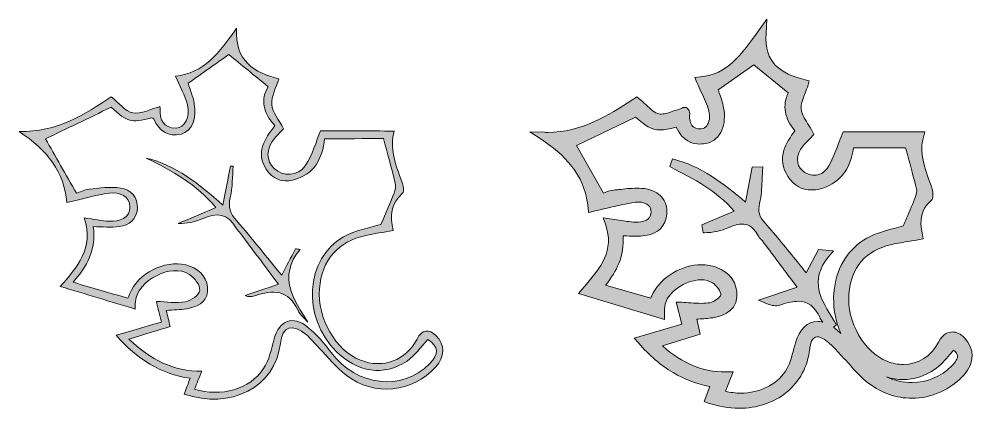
# Model space of a CAD drawing. Header units: inches. Extents: x 792 to 7891, y -1076 to 2748.
# Drawn here: x 2527 to 4842, y -1076 to -128 of the extents above; entities that cross this region are included whole.
import ezdxf

# ---------------------------------------------------------------- set-up
doc = ezdxf.new("R2010")
doc.units = ezdxf.units.IN
doc.header["$MEASUREMENT"] = 0
doc.layers.add('Layer 1', color=7, linetype='Continuous')

# ---------------------------------------------------------------- blocks, each defined once
blk = doc.blocks.new('block 4')
at = {"layer": 'Layer 1', "lineweight": 0}
for points, knots in [([(4816.8, -901.2), (4807.2, -891.5), (4797.2, -886.6), (4787.2, -886.6), (4777.8, -886.6), (4764.5, -890.9), (4754, -911.3), (4736.6, -945.3), (4704.8, -965.5), (4668.8, -965.5), (4655.8, -965.5), (4642.6, -962.9), (4629.6, -957.8), (4573, -935.5), (4531.3, -862.3), (4536.6, -794.6), (4541.6, -729.7), (4577.8, -688.1), (4641.1, -674.5), (4654.9, -671.5), (4669, -669.2), (4684, -666.7), (4691.2, -665.5), (4698.8, -664.2), (4706.6, -662.9), (4706.6, -662.9), (4716.9, -661), (4716.9, -661), (4716.9, -661), (4714.7, -650.9), (4714.7, -650.9), (4706.4, -613.3), (4712.3, -589), (4734.7, -569.8), (4746.3, -559.7), (4736.2, -532.8), (4735.8, -531.6), (4719.4, -488.6), (4706.7, -450.2), (4717.2, -414.4), (4717.2, -414.4), (4720.9, -401.6), (4720.9, -401.6), (4720.9, -401.6), (4522.6, -401.4), (4522.6, -401.4), (4522.6, -401.4), (4520, -407.5), (4520, -407.5), (4516.8, -415.2), (4513.8, -423.3), (4510.7, -431.9), (4503.3, -452), (4495.7, -472.8), (4483.7, -490.4), (4476.7, -500.6), (4465.3, -506.5), (4452.4, -506.5), (4441.7, -506.5), (4431.4, -502.5), (4424.1, -495.6), (4407.5, -480), (4408, -457.8), (4425.4, -436.3), (4430.5, -430), (4436.2, -424.2), (4441.3, -419.1), (4443.4, -417), (4445.4, -415), (4447.1, -413.1), (4447.1, -413.1), (4452, -408), (4452, -408), (4452, -408), (4448.7, -401.7), (4448.7, -401.7), (4444.9, -394.4), (4440.8, -387.7), (4436.8, -381.3), (4428.8, -368.4), (4421.9, -357.4), (4421, -346.8), (4420.2, -335.1), (4425.2, -322.1), (4430.6, -308.2), (4433.1, -301.7), (4435.7, -294.9), (4437.8, -288), (4437.8, -288), (4440.8, -278), (4440.8, -278), (4440.8, -278), (4430.7, -275.5), (4430.7, -275.5), (4370.7, -260.1), (4331.7, -235.1), (4335.9, -163), (4335.9, -163), (4338, -128.3), (4338, -128.3), (4338, -128.3), (4317.8, -156.6), (4317.8, -156.6), (4277.1, -213.7), (4241.9, -263.1), (4177, -268.4), (4177, -268.4), (4163.2, -269.5), (4163.2, -269.5), (4163.2, -269.5), (4168.7, -282.3), (4168.7, -282.3), (4172.1, -290.2), (4175.6, -297.9), (4179.1, -305.3), (4186.4, -321), (4193.3, -335.8), (4197.4, -350.9), (4200.9, -364.4), (4199, -378.3), (4192.3, -387.1), (4189.7, -390.4), (4185.3, -394.4), (4179.1, -394.5), (4179.1, -394.5), (4178.5, -394.5), (4178.5, -394.5), (4168.9, -394.5), (4162.1, -392.2), (4157.8, -387.6), (4152.4, -381.9), (4150.2, -371.8), (4151.1, -357.6), (4151.4, -352.6), (4149, -348.1), (4146.8, -345.7), (4144.1, -342.8), (4140.9, -342.4), (4139.2, -342.4), (4139.2, -342.4), (4133.7, -342.4), (4133.7, -342.4), (4133.7, -342.4), (4132.5, -344.3), (4132.5, -344.3), (4126.5, -346.1), (4120.7, -348.2), (4115, -350.2), (4103, -354.5), (4091.7, -358.5), (4082, -358.5), (4080.1, -358.5), (4078.3, -358.3), (4076.6, -358), (4066.6, -356.1), (4056.4, -346.5), (4045.6, -336.4), (4040.1, -331.3), (4034.5, -326), (4028.3, -321.2), (4028.3, -321.2), (4022.7, -316.7), (4022.7, -316.7), (4022.7, -316.7), (4013.3, -322.9), (4013.3, -322.9), (3953.1, -362.2), (3890.8, -402.8), (3806.4, -402.8), (3804.1, -402.8), (3801.8, -402.8), (3799.4, -402.7), (3799.4, -402.7), (3764.2, -401.8), (3764.2, -401.8), (3764.2, -401.8), (3793.7, -421.1), (3793.7, -421.1), (3862.7, -466.3), (3899.2, -520), (3905.1, -585.5), (3905.1, -585.5), (3906.1, -596.8), (3906.1, -596.8), (3906.1, -596.8), (3917.2, -594.3), (3917.2, -594.3), (3929, -591.7), (3940.3, -589), (3951.2, -586.4), (3975, -580.7), (3997.4, -575.3), (4019.7, -572.3), (4022.1, -572), (4024.6, -571.9), (4026.9, -571.9), (4037.4, -571.9), (4046.4, -574.9), (4051.7, -580.3), (4055.7, -584.3), (4057.6, -589.4), (4057.5, -596.1), (4057.3, -617.3), (4035.1, -620.5), (4021.8, -620.5), (4021.8, -620.5), (4021.8, -620.5), (4021.8, -620.5), (4020.7, -620.5), (4019.5, -620.5), (4018.3, -620.4), (4006.3, -619.9), (3994.2, -617.9), (3980.2, -615.6), (3973.2, -614.5), (3965.9, -613.3), (3958, -612.2), (3958, -612.2), (3941.6, -609.9), (3941.6, -609.9), (3941.6, -609.9), (3947.1, -625.5), (3947.1, -625.5), (3970, -689.8), (3934.6, -731.3), (3897.2, -775.3), (3895.2, -777.5), (3893.3, -779.8), (3891.4, -782.1), (3891.4, -782.1), (3881.5, -793.7), (3881.5, -793.7), (3881.5, -793.7), (4089.8, -856.5), (4089.8, -856.5), (4089.8, -856.5), (4090.1, -843.4), (4090.1, -843.4), (4090.1, -842.6), (4090.1, -841.5), (4090.1, -840.2), (4090.1, -836.6), (4090.1, -831.1), (4090.6, -825.9), (4094.1, -790.5), (4141.8, -760.2), (4178.4, -760.2), (4189.2, -760.2), (4198.5, -762.6), (4206.1, -767.5), (4216.5, -774.2), (4227.3, -789.8), (4226.7, -797.2), (4225.8, -801.9), (4210.7, -813.6), (4199.5, -815.7), (4193.6, -816.8), (4187, -817.3), (4179.4, -817.3), (4171.1, -817.3), (4162.7, -816.7), (4153.8, -816.1), (4146.6, -815.5), (4139.3, -815), (4131.8, -814.8), (4131.8, -814.8), (4118.6, -814.4), (4118.6, -814.4), (4118.6, -814.4), (4132.1, -867.8), (4132.1, -867.8), (4132.1, -867.8), (4016.7, -901.6), (4016.7, -901.6), (4016.7, -901.6), (4026.9, -913.4), (4026.9, -913.4), (4053.3, -944), (4080.8, -967.4), (4110.8, -985.2), (4138.5, -1001.5), (4167.8, -1012.6), (4199.9, -1018.9), (4199.9, -1018.9), (4186.2, -1055.6), (4186.2, -1055.6), (4186.2, -1055.6), (4195.9, -1058.9), (4195.9, -1058.9), (4220.6, -1067.4), (4245.6, -1071.7), (4270.3, -1071.7), (4313.7, -1071.7), (4354.4, -1058.1), (4385, -1033.4), (4417.5, -1007.2), (4437.1, -970.7), (4441.8, -927.8), (4443, -916.8), (4447, -898.5), (4459.9, -898.5), (4467.3, -898.5), (4477.4, -903.6), (4488.3, -913), (4495.2, -918.9), (4501.4, -925.7), (4508, -932.9), (4511.3, -936.5), (4514.7, -940.2), (4518.1, -943.8), (4524.8, -950.6), (4531.4, -958), (4537.8, -965.1), (4552.4, -981.3), (4567.5, -998.2), (4585.3, -1011.7), (4600.7, -1023.3), (4617.4, -1032.2), (4634.9, -1038.2), (4652.3, -1044.2), (4670.6, -1047.3), (4689.3, -1047.3), (4712.8, -1047.3), (4735.7, -1042.4), (4757.4, -1032.8), (4779.5, -1023), (4799.1, -1008.7), (4815.8, -990.3), (4841.4, -962.1), (4841.8, -926.3), (4816.8, -901.2)], [0, 0, 0, 0, 1, 1, 1, 2, 2, 2, 3, 3, 3, 4, 4, 4, 5, 5, 5, 6, 6, 6, 7, 7, 7, 8, 8, 8, 9, 9, 9, 10, 10, 10, 11, 11, 11, 12, 12, 12, 13, 13, 13, 14, 14, 14, 15, 15, 15, 16, 16, 16, 17, 17, 17, 18, 18, 18, 19, 19, 19, 20, 20, 20, 21, 21, 21, 22, 22, 22, 23, 23, 23, 24, 24, 24, 25, 25, 25, 26, 26, 26, 27, 27, 27, 28, 28, 28, 29, 29, 29, 30, 30, 30, 31, 31, 31, 32, 32, 32, 33, 33, 33, 34, 34, 34, 35, 35, 35, 36, 36, 36, 37, 37, 37, 38, 38, 38, 39, 39, 39, 40, 40, 40, 41, 41, 41, 42, 42, 42, 43, 43, 43, 44, 44, 44, 45, 45, 45, 46, 46, 46, 47, 47, 47, 48, 48, 48, 49, 49, 49, 50, 50, 50, 51, 51, 51, 52, 52, 52, 53, 53, 53, 54, 54, 54, 55, 55, 55, 56, 56, 56, 57, 57, 57, 58, 58, 58, 59, 59, 59, 60, 60, 60, 61, 61, 61, 62, 62, 62, 63, 63, 63, 64, 64, 64, 65, 65, 65, 66, 66, 66, 67, 67, 67, 68, 68, 68, 69, 69, 69, 70, 70, 70, 71, 71, 71, 72, 72, 72, 73, 73, 73, 74, 74, 74, 75, 75, 75, 76, 76, 76, 77, 77, 77, 78, 78, 78, 79, 79, 79, 80, 80, 80, 81, 81, 81, 82, 82, 82, 83, 83, 83, 84, 84, 84, 85, 85, 85, 86, 86, 86, 87, 87, 87, 88, 88, 88, 89, 89, 89, 90, 90, 90, 91, 91, 91, 92, 92, 92, 93, 93, 93, 94, 94, 94, 95, 95, 95, 96, 96, 96, 97, 97, 97, 98, 98, 98, 99, 99, 99, 100, 100, 100, 101, 101, 101, 102, 102, 102, 103, 103, 103, 104, 104, 104, 105, 105, 105, 106, 106, 106, 107, 107, 107, 108, 108, 108, 109, 109, 109, 110, 110, 110, 110]), ([(4500.3, -859), (4468.1, -807.4), (4440.3, -762.9), (4487.4, -704.7), (4487.4, -704.7), (4499.1, -690.3), (4499.1, -690.3), (4499.1, -690.3), (4462.7, -686.7), (4462.7, -686.7), (4462.7, -686.7), (4433.3, -743.1), (4433.3, -743.1), (4426, -734.3), (4418.9, -725.4), (4411.8, -716.7), (4386.6, -685.6), (4360.6, -653.5), (4333.6, -623), (4319.3, -606.7), (4315.8, -594.2), (4320.4, -575), (4324.7, -557), (4325.5, -538.4), (4326.3, -520.4), (4326.7, -512.8), (4327, -504.9), (4327.6, -497.4), (4327.6, -497.4), (4328.5, -486.2), (4328.5, -486.2), (4328.5, -486.2), (4302.6, -487), (4302.6, -487), (4302.6, -487), (4286.2, -572.1), (4286.2, -572.1), (4233.2, -526), (4178.8, -484.6), (4109.6, -467.4), (4109.6, -467.4), (4102.7, -486), (4102.7, -486), (4163.1, -516.3), (4216.8, -545.6), (4259, -593.5), (4259, -593.5), (4180.4, -626.8), (4180.4, -626.8), (4180.4, -626.8), (4184.1, -646), (4184.1, -646), (4185, -646), (4185.9, -646), (4186.8, -646), (4207.2, -646), (4227.3, -641.7), (4246.5, -633.3), (4259.1, -627.9), (4269.6, -625.2), (4278.6, -625.2), (4288.5, -625.2), (4303.1, -628), (4315.8, -651.9), (4318, -656), (4321, -659.1), (4323.7, -661.9), (4325.1, -663.4), (4326.5, -664.8), (4327.4, -666.1), (4350.9, -697.4), (4373.9, -728.2), (4398.2, -760.8), (4398.2, -760.8), (4411.1, -778.1), (4411.1, -778.1), (4411.1, -778.1), (4317.9, -809.7), (4317.9, -809.7), (4317.9, -809.7), (4342.6, -819.9), (4342.6, -819.9), (4347.9, -822), (4353.3, -823.1), (4358.6, -823.1), (4363.2, -823.1), (4367.7, -822.4), (4372.4, -820.7), (4388.8, -815), (4402.3, -812.3), (4413.8, -812.3), (4437.5, -812.3), (4454.1, -824.6), (4465.9, -851), (4467.8, -855.3), (4470.3, -859.1), (4473.2, -862.7), (4469.2, -861.7), (4465.2, -861.2), (4461.2, -861.2), (4436.3, -861.2), (4416.7, -880), (4407.4, -912.7), (4406.1, -917.4), (4404.8, -922.3), (4403.6, -927), (4398.4, -946.4), (4393.1, -966.5), (4382.9, -981.8), (4360.8, -1015.1), (4320.4, -1034.9), (4274.9, -1034.9), (4262.4, -1034.9), (4249.9, -1033.4), (4237.7, -1030.5), (4237.7, -1030.5), (4256.1, -983.3), (4256.1, -983.3), (4256.1, -983.3), (4241.2, -983.5), (4241.2, -983.5), (4240, -983.6), (4238.8, -983.6), (4237.5, -983.6), (4182.6, -983.6), (4133.7, -963.5), (4084.9, -920.5), (4084.9, -920.5), (4176.8, -892.4), (4176.8, -892.4), (4176.8, -892.4), (4168.1, -855.7), (4168.1, -855.7), (4169.3, -855.7), (4170.6, -855.6), (4171.9, -855.5), (4183.4, -854.8), (4195.2, -854.1), (4206.9, -852.1), (4220.7, -849.7), (4262.7, -842.3), (4265.3, -801.3), (4267.5, -767.9), (4249.3, -741.9), (4215.5, -729.8), (4204.3, -725.8), (4192.2, -723.8), (4179.5, -723.8), (4131.8, -723.8), (4083.6, -752.3), (4062.2, -793.1), (4060.2, -796.9), (4058.5, -800.8), (4056.8, -804.9), (4056.8, -804.9), (3947.5, -773), (3947.5, -773), (3961.9, -755.3), (3972.3, -738.3), (3979.3, -721.1), (3988, -699.3), (3991.5, -677.2), (3989.9, -653.7), (3993, -653.8), (3996.2, -653.9), (3999.2, -654), (4006.4, -654.3), (4013.2, -654.6), (4020.1, -654.6), (4028.7, -654.6), (4035.9, -654.1), (4042.6, -653.2), (4074.2, -649), (4093.5, -629.8), (4095.6, -600.7), (4096.8, -584.5), (4092.3, -570.2), (4082.7, -559.2), (4073.8, -549.1), (4061.3, -542.5), (4046.5, -540), (4039.1, -538.9), (4031.3, -538.3), (4022.6, -538.3), (4007.9, -538.3), (3993.2, -539.9), (3978.9, -541.6), (3975.1, -542), (3971.3, -542.4), (3967.6, -542.8), (3958, -543.8), (3949.3, -547.2), (3942.2, -550.2), (3942.2, -550.2), (3877.1, -434.9), (3877.1, -434.9), (3877.1, -434.9), (4020.2, -366), (4020.2, -366), (4044.3, -387.4), (4058.2, -396.9), (4079.3, -396.9), (4089.7, -396.9), (4101.2, -394.6), (4118.1, -390.4), (4134.1, -424), (4158, -431.2), (4175.7, -431.2), (4181.6, -431.2), (4187.9, -430.4), (4194.4, -428.8), (4209.7, -425), (4221.9, -413.8), (4229, -397.2), (4235.5, -381.9), (4237, -362.8), (4233.3, -343.4), (4230.8, -330.6), (4226.7, -318.6), (4222.7, -307), (4221.8, -304.5), (4221, -302.2), (4220.2, -299.8), (4220.2, -299.8), (4306.8, -238.8), (4306.8, -238.8), (4306.8, -238.8), (4389.5, -306.7), (4389.5, -306.7), (4382.5, -321.5), (4380.3, -337.5), (4383, -353.2), (4385.7, -369.3), (4393.4, -384.7), (4405.8, -399.1), (4395.2, -413.2), (4384.6, -429.2), (4379.4, -446.1), (4372.6, -468.2), (4375.8, -489.1), (4389.1, -509.9), (4402.5, -530.9), (4422.9, -542.5), (4446.4, -542.5), (4452.4, -542.5), (4458.5, -541.7), (4464.6, -540.2), (4512.1, -528.5), (4540, -495), (4547.6, -440.4), (4547.6, -440.4), (4674, -440), (4674, -440), (4675.8, -446.5), (4677.6, -453.2), (4679.4, -459.8), (4686.5, -486), (4693.8, -513), (4700.4, -540.1), (4701.5, -544.8), (4700.6, -552), (4698.1, -558.5), (4691.5, -575.6), (4684.1, -592.8), (4676.3, -611), (4673.7, -617.1), (4671, -623.3), (4668.3, -629.7), (4661.5, -631.8), (4654.2, -633.7), (4646.6, -635.7), (4625.3, -641.3), (4601.3, -647.7), (4580.2, -659.4), (4537.4, -683.2), (4508.7, -727.3), (4501.5, -780.5), (4497.4, -810.4), (4500.3, -841.9), (4510, -871.4), (4512.1, -877.8), (4514.5, -884.2), (4517.3, -890.4), (4513.1, -886.5), (4508.7, -882.7), (4504.2, -879), (4502.5, -877.6), (4500.9, -876.4), (4499.2, -875.2), (4499.2, -875.2), (4506.8, -869.6), (4506.8, -869.6), (4504.6, -866), (4502.5, -862.5), (4500.3, -859)], [0, 0, 0, 0, 1, 1, 1, 2, 2, 2, 3, 3, 3, 4, 4, 4, 5, 5, 5, 6, 6, 6, 7, 7, 7, 8, 8, 8, 9, 9, 9, 10, 10, 10, 11, 11, 11, 12, 12, 12, 13, 13, 13, 14, 14, 14, 15, 15, 15, 16, 16, 16, 17, 17, 17, 18, 18, 18, 19, 19, 19, 20, 20, 20, 21, 21, 21, 22, 22, 22, 23, 23, 23, 24, 24, 24, 25, 25, 25, 26, 26, 26, 27, 27, 27, 28, 28, 28, 29, 29, 29, 30, 30, 30, 31, 31, 31, 32, 32, 32, 33, 33, 33, 34, 34, 34, 35, 35, 35, 36, 36, 36, 37, 37, 37, 38, 38, 38, 39, 39, 39, 40, 40, 40, 41, 41, 41, 42, 42, 42, 43, 43, 43, 44, 44, 44, 45, 45, 45, 46, 46, 46, 47, 47, 47, 48, 48, 48, 49, 49, 49, 50, 50, 50, 51, 51, 51, 52, 52, 52, 53, 53, 53, 54, 54, 54, 55, 55, 55, 56, 56, 56, 57, 57, 57, 58, 58, 58, 59, 59, 59, 60, 60, 60, 61, 61, 61, 62, 62, 62, 63, 63, 63, 64, 64, 64, 65, 65, 65, 66, 66, 66, 67, 67, 67, 68, 68, 68, 69, 69, 69, 70, 70, 70, 71, 71, 71, 72, 72, 72, 73, 73, 73, 74, 74, 74, 75, 75, 75, 76, 76, 76, 77, 77, 77, 78, 78, 78, 79, 79, 79, 80, 80, 80, 81, 81, 81, 82, 82, 82, 83, 83, 83, 84, 84, 84, 85, 85, 85, 86, 86, 86, 87, 87, 87, 88, 88, 88, 89, 89, 89, 90, 90, 90, 91, 91, 91, 92, 92, 92, 93, 93, 93, 94, 94, 94, 95, 95, 95, 96, 96, 96, 97, 97, 97, 98, 98, 98, 98]), ([(4785.9, -969), (4760.1, -995.1), (4726, -1009.4), (4689.7, -1009.4), (4668.2, -1009.4), (4647, -1004.6), (4627.4, -995.5), (4640.6, -999.8), (4654, -1001.9), (4667.6, -1001.9), (4694.1, -1001.9), (4719.8, -993.8), (4744.2, -977.7), (4758.7, -968.1), (4770.2, -954.5), (4781.3, -941.3), (4784.2, -937.8), (4787.3, -934.2), (4790.4, -930.6), (4796.4, -935.7), (4799.6, -940.4), (4800, -944.7), (4800.6, -950.7), (4795.8, -958.9), (4785.9, -969)], [0, 0, 0, 0, 1, 1, 1, 2, 2, 2, 3, 3, 3, 4, 4, 4, 5, 5, 5, 6, 6, 6, 7, 7, 7, 8, 8, 8, 8])]:
    blk.add_open_spline(points, degree=3, knots=knots, dxfattribs=at)
blk = doc.blocks.new('block 5')
at = {"layer": 'Layer 1', "lineweight": 0}
for points, knots in [([(3537.4, -896.1), (3519.7, -878.3), (3502.3, -881.2), (3490.7, -903.8), (3464, -955.8), (3408.3, -976.6), (3353.6, -955), (3293.2, -931.2), (3248.8, -853.7), (3254.4, -781.8), (3259.7, -712.8), (3299.1, -667.2), (3366.8, -652.6), (3387.5, -648.2), (3408.5, -645.2), (3432.6, -640.9), (3424.8, -605.6), (3427.4, -574.6), (3455.8, -550.1), (3460.1, -546.5), (3457.4, -531.5), (3454.2, -523.1), (3438.1, -481), (3423.7, -439), (3435.3, -399.6), (3373.7, -399.5), (3312.9, -399.4), (3257, -399.4), (3246.2, -424.7), (3237.7, -457.6), (3219.7, -484), (3201.8, -510.2), (3165.1, -509.9), (3144.9, -490.8), (3124.6, -471.5), (3124.4, -443.9), (3145.3, -417.9), (3152.9, -408.6), (3161.8, -400.3), (3167.5, -394.2), (3156.2, -372.4), (3140.3, -354.5), (3138.8, -335.5), (3137.3, -315.5), (3149.5, -294.3), (3156, -273.1), (3096.7, -257.9), (3048.9, -231.1), (3053.7, -150.4), (3011.7, -209.2), (2974.6, -260.6), (2905.6, -266.3), (2916.2, -291.2), (2928.6, -313), (2934.7, -336.3), (2942.4, -365.4), (2928, -392.2), (2906.9, -392.4), (2875.9, -392.7), (2867.1, -372.5), (2868.8, -344.9), (2869, -342.2), (2866.3, -339.2), (2867.1, -340.7), (2844.3, -346.7), (2821.8, -359.5), (2802.4, -355.8), (2783.8, -352.2), (2768.5, -331.5), (2749.9, -317), (2686.1, -358.6), (2619.6, -403.1), (2526.9, -400.7), (2595.7, -445.7), (2636.3, -500.8), (2642.8, -572.5), (2680.8, -564.1), (2713.1, -554.7), (2746.2, -550.4), (2770, -547.2), (2795.5, -557.1), (2795.2, -584.1), (2794.9, -610.7), (2770.1, -619.4), (2745.6, -618.3), (2727, -617.5), (2708.5, -613.5), (2684.3, -610), (2710.4, -683.4), (2665.3, -730.9), (2626.7, -776.5), (2689, -795.2), (2748.3, -813.1), (2807.8, -831.1), (2807.9, -828.2), (2807.6, -820.5), (2808.4, -812.9), (2813.4, -761.6), (2895.7, -719), (2939.2, -747), (2951.7, -755), (2965.5, -773.6), (2964.4, -786.1), (2963.5, -796.6), (2942.8, -810.9), (2929.1, -813.4), (2907, -817.6), (2883.3, -813.4), (2859.3, -812.7), (2863.4, -829), (2867.5, -845), (2871.9, -862.6), (2835.8, -873.2), (2801.7, -883.2), (2762.2, -894.8), (2812.3, -952.7), (2869.5, -988), (2941.1, -999), (2935.3, -1014.7), (2931.1, -1026), (2926.9, -1037.4), (3038, -1075.6), (3147.8, -1021.5), (3159.6, -914.6), (3164.3, -872.4), (3189.6, -865), (3222.6, -893.3), (3233.6, -902.8), (3242.9, -914.3), (3253.1, -924.8), (3274.9, -947.3), (3294.4, -972.9), (3319.1, -991.6), (3387.8, -1043.7), (3479.4, -1033.9), (3536.2, -971.5), (3558.3, -947.2), (3558.8, -917.6), (3537.4, -896.1)], [0, 0, 0, 0, 1, 1, 1, 2, 2, 2, 3, 3, 3, 4, 4, 4, 5, 5, 5, 6, 6, 6, 7, 7, 7, 8, 8, 8, 9, 9, 9, 10, 10, 10, 11, 11, 11, 12, 12, 12, 13, 13, 13, 14, 14, 14, 15, 15, 15, 16, 16, 16, 17, 17, 17, 18, 18, 18, 19, 19, 19, 20, 20, 20, 21, 21, 21, 22, 22, 22, 23, 23, 23, 24, 24, 24, 25, 25, 25, 26, 26, 26, 27, 27, 27, 28, 28, 28, 29, 29, 29, 30, 30, 30, 31, 31, 31, 32, 32, 32, 33, 33, 33, 34, 34, 34, 35, 35, 35, 36, 36, 36, 37, 37, 37, 38, 38, 38, 39, 39, 39, 40, 40, 40, 41, 41, 41, 42, 42, 42, 43, 43, 43, 44, 44, 44, 45, 45, 45, 46, 46, 46, 46]), ([(3520.7, -964), (3453.9, -1031.6), (3344.4, -1018.4), (3282.4, -936.3), (3265.6, -914.1), (3247.1, -892.1), (3225.6, -874.7), (3189.8, -845.5), (3157.3, -858.8), (3144.8, -903.4), (3137.8, -927.9), (3132.7, -954.7), (3119, -975.3), (3085.4, -1025.9), (3016, -1045), (2952, -1025.1), (2957.3, -1011.7), (2962.5, -998.4), (2969.1, -981.5), (2900.6, -982.6), (2845.6, -954.4), (2793, -903.9), (2828.8, -893), (2860.1, -883.5), (2892.6, -873.5), (2889.5, -860.3), (2886.7, -848.5), (2883.3, -834.5), (2900.2, -833.1), (2916.8, -833), (2932.9, -830.2), (2957.1, -825.9), (2981.3, -816.9), (2983.1, -788.6), (2985, -758.8), (2968.7, -737.5), (2939.8, -727.1), (2890.2, -709.4), (2824.4, -736.6), (2798.8, -785.6), (2795.7, -791.5), (2793.4, -797.8), (2790.3, -805), (2747.1, -792.3), (2704.6, -779.9), (2657.6, -766.2), (2691.7, -728.3), (2714.2, -686.6), (2706.5, -631.4), (2729.2, -631.6), (2749.5, -633.9), (2769, -631.3), (2793.1, -628), (2811.5, -614.4), (2813.4, -587.9), (2815.4, -559.5), (2797, -541.8), (2772.6, -537.9), (2747.9, -533.9), (2721.7, -538), (2696.3, -540.7), (2684.4, -542), (2672.9, -548.1), (2665.5, -550.6), (2639.6, -504.7), (2614.6, -460.5), (2590.8, -418.5), (2640.9, -394.4), (2695, -368.3), (2749.6, -342), (2790.2, -378.6), (2797.2, -380.5), (2847.2, -367.6), (2849.2, -368.4), (2852.5, -368.6), (2853.1, -370), (2865.7, -399.8), (2887.3, -415.1), (2919.8, -407), (2944.9, -400.8), (2958.1, -369.2), (2951.2, -333.3), (2947.9, -315.8), (2940.9, -299.1), (2936.2, -283.9), (2970.7, -259.5), (3004.9, -235.4), (3035, -214.2), (3064.9, -238.7), (3095.3, -263.6), (3129.9, -292.1), (3111.9, -322.3), (3117.4, -356.6), (3146.6, -386.4), (3120.9, -419.8), (3099.7, -452.5), (3125.2, -492.4), (3140, -515.6), (3163.9, -524.9), (3189.9, -518.5), (3242.1, -505.6), (3261.9, -465.6), (3266.5, -418.4), (3316.5, -418.2), (3364.3, -418.1), (3409.4, -417.9), (3418.7, -452.5), (3428.9, -489), (3437.8, -525.7), (3439.6, -533.2), (3438.1, -542.6), (3435.2, -550), (3425.9, -574.3), (3415.2, -598.1), (3403.4, -625.8), (3376, -634.7), (3341.5, -640.1), (3312.8, -656.1), (3219.7, -707.9), (3211.7, -851.6), (3295.1, -933.9), (3346.5, -984.7), (3409.7, -994.8), (3466.4, -957.3), (3485.8, -944.4), (3499.8, -923.1), (3516.8, -905.1), (3543.1, -923.1), (3545, -939.4), (3520.7, -964)], [0, 0, 0, 0, 1, 1, 1, 2, 2, 2, 3, 3, 3, 4, 4, 4, 5, 5, 5, 6, 6, 6, 7, 7, 7, 8, 8, 8, 9, 9, 9, 10, 10, 10, 11, 11, 11, 12, 12, 12, 13, 13, 13, 14, 14, 14, 15, 15, 15, 16, 16, 16, 17, 17, 17, 18, 18, 18, 19, 19, 19, 20, 20, 20, 21, 21, 21, 22, 22, 22, 23, 23, 23, 24, 24, 24, 25, 25, 25, 26, 26, 26, 27, 27, 27, 28, 28, 28, 29, 29, 29, 30, 30, 30, 31, 31, 31, 32, 32, 32, 33, 33, 33, 34, 34, 34, 35, 35, 35, 36, 36, 36, 37, 37, 37, 38, 38, 38, 39, 39, 39, 40, 40, 40, 41, 41, 41, 42, 42, 42, 43, 43, 43, 43])]:
    blk.add_open_spline(points, degree=3, knots=knots, dxfattribs=at)

msp = doc.modelspace()

# ---------------------------------------------------------------- hatches: boundary and pattern name
at = {"layer": 'Layer 1', "true_color": 0xad1b2d}
h = msp.add_hatch(color=244, dxfattribs=at)
h.dxf.hatch_style = 2
edge = h.paths.add_edge_path()
edge.add_spline(control_points=[(4816.8, -901.2), (4807.2, -891.5), (4797.2, -886.6), (4787.2, -886.6), (4777.8, -886.6), (4764.5, -890.9), (4754, -911.3), (4736.6, -945.3), (4704.8, -965.5), (4668.8, -965.5), (4655.8, -965.5), (4642.6, -962.9), (4629.6, -957.8), (4573, -935.5), (4531.3, -862.3), (4536.6, -794.6), (4541.6, -729.7), (4577.8, -688.1), (4641.1, -674.5), (4654.9, -671.5), (4669, -669.2), (4684, -666.7), (4691.2, -665.5), (4698.8, -664.2), (4706.6, -662.9), (4706.6, -662.9), (4716.9, -661), (4716.9, -661), (4716.9, -661), (4714.7, -650.9), (4714.7, -650.9), (4706.4, -613.3), (4712.3, -589), (4734.7, -569.8), (4746.3, -559.7), (4736.2, -532.8), (4735.8, -531.6), (4719.4, -488.6), (4706.7, -450.2), (4717.2, -414.4), (4717.2, -414.4), (4720.9, -401.6), (4720.9, -401.6), (4720.9, -401.6), (4522.6, -401.4), (4522.6, -401.4), (4522.6, -401.4), (4520, -407.5), (4520, -407.5), (4516.8, -415.2), (4513.8, -423.3), (4510.7, -431.9), (4503.3, -452), (4495.7, -472.8), (4483.7, -490.4), (4476.7, -500.6), (4465.3, -506.5), (4452.4, -506.5), (4441.7, -506.5), (4431.4, -502.5), (4424.1, -495.6), (4407.5, -480), (4408, -457.8), (4425.4, -436.3), (4430.5, -430), (4436.2, -424.2), (4441.3, -419.1), (4443.4, -417), (4445.4, -415), (4447.1, -413.1), (4447.1, -413.1), (4452, -408), (4452, -408), (4452, -408), (4448.7, -401.7), (4448.7, -401.7), (4444.9, -394.4), (4440.8, -387.7), (4436.8, -381.3), (4428.8, -368.4), (4421.9, -357.4), (4421, -346.8), (4420.2, -335.1), (4425.2, -322.1), (4430.6, -308.2), (4433.1, -301.7), (4435.7, -294.9), (4437.8, -288), (4437.8, -288), (4440.8, -278), (4440.8, -278), (4440.8, -278), (4430.7, -275.5), (4430.7, -275.5), (4370.7, -260.1), (4331.7, -235.1), (4335.9, -163), (4335.9, -163), (4338, -128.3), (4338, -128.3), (4338, -128.3), (4317.8, -156.6), (4317.8, -156.6), (4277.1, -213.7), (4241.9, -263.1), (4177, -268.4), (4177, -268.4), (4163.2, -269.5), (4163.2, -269.5), (4163.2, -269.5), (4168.7, -282.3), (4168.7, -282.3), (4172.1, -290.2), (4175.6, -297.9), (4179.1, -305.3), (4186.4, -321), (4193.3, -335.8), (4197.4, -350.9), (4200.9, -364.4), (4199, -378.3), (4192.3, -387.1), (4189.7, -390.4), (4185.3, -394.4), (4179.1, -394.5), (4179.1, -394.5), (4178.5, -394.5), (4178.5, -394.5), (4168.9, -394.5), (4162.1, -392.2), (4157.8, -387.6), (4152.4, -381.9), (4150.2, -371.8), (4151.1, -357.6), (4151.4, -352.6), (4149, -348.1), (4146.8, -345.7), (4144.1, -342.8), (4140.9, -342.4), (4139.2, -342.4), (4139.2, -342.4), (4133.7, -342.4), (4133.7, -342.4), (4133.7, -342.4), (4132.5, -344.3), (4132.5, -344.3), (4126.5, -346.1), (4120.7, -348.2), (4115, -350.2), (4103, -354.5), (4091.7, -358.5), (4082, -358.5), (4080.1, -358.5), (4078.3, -358.3), (4076.6, -358), (4066.6, -356.1), (4056.4, -346.5), (4045.6, -336.4), (4040.1, -331.3), (4034.5, -326), (4028.3, -321.2), (4028.3, -321.2), (4022.7, -316.7), (4022.7, -316.7), (4022.7, -316.7), (4013.3, -322.9), (4013.3, -322.9), (3953.1, -362.2), (3890.8, -402.8), (3806.4, -402.8), (3804.1, -402.8), (3801.8, -402.8), (3799.4, -402.7), (3799.4, -402.7), (3764.2, -401.8), (3764.2, -401.8), (3764.2, -401.8), (3793.7, -421.1), (3793.7, -421.1), (3862.7, -466.3), (3899.2, -520), (3905.1, -585.5), (3905.1, -585.5), (3906.1, -596.8), (3906.1, -596.8), (3906.1, -596.8), (3917.2, -594.3), (3917.2, -594.3), (3929, -591.7), (3940.3, -589), (3951.2, -586.4), (3975, -580.7), (3997.4, -575.3), (4019.7, -572.3), (4022.1, -572), (4024.6, -571.9), (4026.9, -571.9), (4037.4, -571.9), (4046.4, -574.9), (4051.7, -580.3), (4055.7, -584.3), (4057.6, -589.4), (4057.5, -596.1), (4057.3, -617.3), (4035.1, -620.5), (4021.8, -620.5), (4021.8, -620.5), (4021.8, -620.5), (4021.8, -620.5), (4020.7, -620.5), (4019.5, -620.5), (4018.3, -620.4), (4006.3, -619.9), (3994.2, -617.9), (3980.2, -615.6), (3973.2, -614.5), (3965.9, -613.3), (3958, -612.2), (3958, -612.2), (3941.6, -609.9), (3941.6, -609.9), (3941.6, -609.9), (3947.1, -625.5), (3947.1, -625.5), (3970, -689.8), (3934.6, -731.3), (3897.2, -775.3), (3895.2, -777.5), (3893.3, -779.8), (3891.4, -782.1), (3891.4, -782.1), (3881.5, -793.7), (3881.5, -793.7), (3881.5, -793.7), (4089.8, -856.5), (4089.8, -856.5), (4089.8, -856.5), (4090.1, -843.4), (4090.1, -843.4), (4090.1, -842.6), (4090.1, -841.5), (4090.1, -840.2), (4090.1, -836.6), (4090.1, -831.1), (4090.6, -825.9), (4094.1, -790.5), (4141.8, -760.2), (4178.4, -760.2), (4189.2, -760.2), (4198.5, -762.6), (4206.1, -767.5), (4216.5, -774.2), (4227.3, -789.8), (4226.7, -797.2), (4225.8, -801.9), (4210.7, -813.6), (4199.5, -815.7), (4193.6, -816.8), (4187, -817.3), (4179.4, -817.3), (4171.1, -817.3), (4162.7, -816.7), (4153.8, -816.1), (4146.6, -815.5), (4139.3, -815), (4131.8, -814.8), (4131.8, -814.8), (4118.6, -814.4), (4118.6, -814.4), (4118.6, -814.4), (4132.1, -867.8), (4132.1, -867.8), (4132.1, -867.8), (4016.7, -901.6), (4016.7, -901.6), (4016.7, -901.6), (4026.9, -913.4), (4026.9, -913.4), (4053.3, -944), (4080.8, -967.4), (4110.8, -985.2), (4138.5, -1001.5), (4167.8, -1012.6), (4199.9, -1018.9), (4199.9, -1018.9), (4186.2, -1055.6), (4186.2, -1055.6), (4186.2, -1055.6), (4195.9, -1058.9), (4195.9, -1058.9), (4220.6, -1067.4), (4245.6, -1071.7), (4270.3, -1071.7), (4313.7, -1071.7), (4354.4, -1058.1), (4385, -1033.4), (4417.5, -1007.2), (4437.1, -970.7), (4441.8, -927.8), (4443, -916.8), (4447, -898.5), (4459.9, -898.5), (4467.3, -898.5), (4477.4, -903.6), (4488.3, -913), (4495.2, -918.9), (4501.4, -925.7), (4508, -932.9), (4511.3, -936.5), (4514.7, -940.2), (4518.1, -943.8), (4524.8, -950.6), (4531.4, -958), (4537.8, -965.1), (4552.4, -981.3), (4567.5, -998.2), (4585.3, -1011.7), (4600.7, -1023.3), (4617.4, -1032.2), (4634.9, -1038.2), (4652.3, -1044.2), (4670.6, -1047.3), (4689.3, -1047.3), (4712.8, -1047.3), (4735.7, -1042.4), (4757.4, -1032.8), (4779.5, -1023), (4799.1, -1008.7), (4815.8, -990.3), (4841.4, -962.1), (4841.8, -926.3), (4816.8, -901.2)], knot_values=[0, 0, 0, 0, 1, 1, 1, 2, 2, 2, 3, 3, 3, 4, 4, 4, 5, 5, 5, 6, 6, 6, 7, 7, 7, 8, 8, 8, 9, 9, 9, 10, 10, 10, 11, 11, 11, 12, 12, 12, 13, 13, 13, 14, 14, 14, 15, 15, 15, 16, 16, 16, 17, 17, 17, 18, 18, 18, 19, 19, 19, 20, 20, 20, 21, 21, 21, 22, 22, 22, 23, 23, 23, 24, 24, 24, 25, 25, 25, 26, 26, 26, 27, 27, 27, 28, 28, 28, 29, 29, 29, 30, 30, 30, 31, 31, 31, 32, 32, 32, 33, 33, 33, 34, 34, 34, 35, 35, 35, 36, 36, 36, 37, 37, 37, 38, 38, 38, 39, 39, 39, 40, 40, 40, 41, 41, 41, 42, 42, 42, 43, 43, 43, 44, 44, 44, 45, 45, 45, 46, 46, 46, 47, 47, 47, 48, 48, 48, 49, 49, 49, 50, 50, 50, 51, 51, 51, 52, 52, 52, 53, 53, 53, 54, 54, 54, 55, 55, 55, 56, 56, 56, 57, 57, 57, 58, 58, 58, 59, 59, 59, 60, 60, 60, 61, 61, 61, 62, 62, 62, 63, 63, 63, 64, 64, 64, 65, 65, 65, 66, 66, 66, 67, 67, 67, 68, 68, 68, 69, 69, 69, 70, 70, 70, 71, 71, 71, 72, 72, 72, 73, 73, 73, 74, 74, 74, 75, 75, 75, 76, 76, 76, 77, 77, 77, 78, 78, 78, 79, 79, 79, 80, 80, 80, 81, 81, 81, 82, 82, 82, 83, 83, 83, 84, 84, 84, 85, 85, 85, 86, 86, 86, 87, 87, 87, 88, 88, 88, 89, 89, 89, 90, 90, 90, 91, 91, 91, 92, 92, 92, 93, 93, 93, 94, 94, 94, 95, 95, 95, 96, 96, 96, 97, 97, 97, 98, 98, 98, 99, 99, 99, 100, 100, 100, 101, 101, 101, 102, 102, 102, 103, 103, 103, 104, 104, 104, 105, 105, 105, 106, 106, 106, 107, 107, 107, 108, 108, 108, 109, 109, 109, 110, 110, 110, 110], degree=3, periodic=1)
edge = h.paths.add_edge_path()
edge.add_spline(control_points=[(4785.9, -969), (4760.1, -995.1), (4726, -1009.4), (4689.7, -1009.4), (4668.2, -1009.4), (4647, -1004.6), (4627.4, -995.5), (4640.6, -999.8), (4654, -1001.9), (4667.6, -1001.9), (4694.1, -1001.9), (4719.8, -993.8), (4744.2, -977.7), (4758.7, -968.1), (4770.2, -954.5), (4781.3, -941.3), (4784.2, -937.8), (4787.3, -934.2), (4790.4, -930.6), (4796.4, -935.7), (4799.6, -940.4), (4800, -944.7), (4800.6, -950.7), (4795.8, -958.9), (4785.9, -969)], knot_values=[0, 0, 0, 0, 1, 1, 1, 2, 2, 2, 3, 3, 3, 4, 4, 4, 5, 5, 5, 6, 6, 6, 7, 7, 7, 8, 8, 8, 8], degree=3, periodic=1)
edge = h.paths.add_edge_path()
edge.add_spline(control_points=[(4500.3, -859), (4468.1, -807.4), (4440.3, -762.9), (4487.4, -704.7), (4487.4, -704.7), (4499.1, -690.3), (4499.1, -690.3), (4499.1, -690.3), (4462.7, -686.7), (4462.7, -686.7), (4462.7, -686.7), (4433.3, -743.1), (4433.3, -743.1), (4426, -734.3), (4418.9, -725.4), (4411.8, -716.7), (4386.6, -685.6), (4360.6, -653.5), (4333.6, -623), (4319.3, -606.7), (4315.8, -594.2), (4320.4, -575), (4324.7, -557), (4325.5, -538.4), (4326.3, -520.4), (4326.7, -512.8), (4327, -504.9), (4327.6, -497.4), (4327.6, -497.4), (4328.5, -486.2), (4328.5, -486.2), (4328.5, -486.2), (4302.6, -487), (4302.6, -487), (4302.6, -487), (4286.2, -572.1), (4286.2, -572.1), (4233.2, -526), (4178.8, -484.6), (4109.6, -467.4), (4109.6, -467.4), (4102.7, -486), (4102.7, -486), (4163.1, -516.3), (4216.8, -545.6), (4259, -593.5), (4259, -593.5), (4180.4, -626.8), (4180.4, -626.8), (4180.4, -626.8), (4184.1, -646), (4184.1, -646), (4185, -646), (4185.9, -646), (4186.8, -646), (4207.2, -646), (4227.3, -641.7), (4246.5, -633.3), (4259.1, -627.9), (4269.6, -625.2), (4278.6, -625.2), (4288.5, -625.2), (4303.1, -628), (4315.8, -651.9), (4318, -656), (4321, -659.1), (4323.7, -661.9), (4325.1, -663.4), (4326.5, -664.8), (4327.4, -666.1), (4350.9, -697.4), (4373.9, -728.2), (4398.2, -760.8), (4398.2, -760.8), (4411.1, -778.1), (4411.1, -778.1), (4411.1, -778.1), (4317.9, -809.7), (4317.9, -809.7), (4317.9, -809.7), (4342.6, -819.9), (4342.6, -819.9), (4347.9, -822), (4353.3, -823.1), (4358.6, -823.1), (4363.2, -823.1), (4367.7, -822.4), (4372.4, -820.7), (4388.8, -815), (4402.3, -812.3), (4413.8, -812.3), (4437.5, -812.3), (4454.1, -824.6), (4465.9, -851), (4467.8, -855.3), (4470.3, -859.1), (4473.2, -862.7), (4469.2, -861.7), (4465.2, -861.2), (4461.2, -861.2), (4436.3, -861.2), (4416.7, -880), (4407.4, -912.7), (4406.1, -917.4), (4404.8, -922.3), (4403.6, -927), (4398.4, -946.4), (4393.1, -966.5), (4382.9, -981.8), (4360.8, -1015.1), (4320.4, -1034.9), (4274.9, -1034.9), (4262.4, -1034.9), (4249.9, -1033.4), (4237.7, -1030.5), (4237.7, -1030.5), (4256.1, -983.3), (4256.1, -983.3), (4256.1, -983.3), (4241.2, -983.5), (4241.2, -983.5), (4240, -983.6), (4238.8, -983.6), (4237.5, -983.6), (4182.6, -983.6), (4133.7, -963.5), (4084.9, -920.5), (4084.9, -920.5), (4176.8, -892.4), (4176.8, -892.4), (4176.8, -892.4), (4168.1, -855.7), (4168.1, -855.7), (4169.3, -855.7), (4170.6, -855.6), (4171.9, -855.5), (4183.4, -854.8), (4195.2, -854.1), (4206.9, -852.1), (4220.7, -849.7), (4262.7, -842.3), (4265.3, -801.3), (4267.5, -767.9), (4249.3, -741.9), (4215.5, -729.8), (4204.3, -725.8), (4192.2, -723.8), (4179.5, -723.8), (4131.8, -723.8), (4083.6, -752.3), (4062.2, -793.1), (4060.2, -796.9), (4058.5, -800.8), (4056.8, -804.9), (4056.8, -804.9), (3947.5, -773), (3947.5, -773), (3961.9, -755.3), (3972.3, -738.3), (3979.3, -721.1), (3988, -699.3), (3991.5, -677.2), (3989.9, -653.7), (3993, -653.8), (3996.2, -653.9), (3999.2, -654), (4006.4, -654.3), (4013.2, -654.6), (4020.1, -654.6), (4028.7, -654.6), (4035.9, -654.1), (4042.6, -653.2), (4074.2, -649), (4093.5, -629.8), (4095.6, -600.7), (4096.8, -584.5), (4092.3, -570.2), (4082.7, -559.2), (4073.8, -549.1), (4061.3, -542.5), (4046.5, -540), (4039.1, -538.9), (4031.3, -538.3), (4022.6, -538.3), (4007.9, -538.3), (3993.2, -539.9), (3978.9, -541.6), (3975.1, -542), (3971.3, -542.4), (3967.6, -542.8), (3958, -543.8), (3949.3, -547.2), (3942.2, -550.2), (3942.2, -550.2), (3877.1, -434.9), (3877.1, -434.9), (3877.1, -434.9), (4020.2, -366), (4020.2, -366), (4044.3, -387.4), (4058.2, -396.9), (4079.3, -396.9), (4089.7, -396.9), (4101.2, -394.6), (4118.1, -390.4), (4134.1, -424), (4158, -431.2), (4175.7, -431.2), (4181.6, -431.2), (4187.9, -430.4), (4194.4, -428.8), (4209.7, -425), (4221.9, -413.8), (4229, -397.2), (4235.5, -381.9), (4237, -362.8), (4233.3, -343.4), (4230.8, -330.6), (4226.7, -318.6), (4222.7, -307), (4221.8, -304.5), (4221, -302.2), (4220.2, -299.8), (4220.2, -299.8), (4306.8, -238.8), (4306.8, -238.8), (4306.8, -238.8), (4389.5, -306.7), (4389.5, -306.7), (4382.5, -321.5), (4380.3, -337.5), (4383, -353.2), (4385.7, -369.3), (4393.4, -384.7), (4405.8, -399.1), (4395.2, -413.2), (4384.6, -429.2), (4379.4, -446.1), (4372.6, -468.2), (4375.8, -489.1), (4389.1, -509.9), (4402.5, -530.9), (4422.9, -542.5), (4446.4, -542.5), (4452.4, -542.5), (4458.5, -541.7), (4464.6, -540.2), (4512.1, -528.5), (4540, -495), (4547.6, -440.4), (4547.6, -440.4), (4674, -440), (4674, -440), (4675.8, -446.5), (4677.6, -453.2), (4679.4, -459.8), (4686.5, -486), (4693.8, -513), (4700.4, -540.1), (4701.5, -544.8), (4700.6, -552), (4698.1, -558.5), (4691.5, -575.6), (4684.1, -592.8), (4676.3, -611), (4673.7, -617.1), (4671, -623.3), (4668.3, -629.7), (4661.5, -631.8), (4654.2, -633.7), (4646.6, -635.7), (4625.3, -641.3), (4601.3, -647.7), (4580.2, -659.4), (4537.4, -683.2), (4508.7, -727.3), (4501.5, -780.5), (4497.4, -810.4), (4500.3, -841.9), (4510, -871.4), (4512.1, -877.8), (4514.5, -884.2), (4517.3, -890.4), (4513.1, -886.5), (4508.7, -882.7), (4504.2, -879), (4502.5, -877.6), (4500.9, -876.4), (4499.2, -875.2), (4499.2, -875.2), (4506.8, -869.6), (4506.8, -869.6), (4504.6, -866), (4502.5, -862.5), (4500.3, -859)], knot_values=[0, 0, 0, 0, 1, 1, 1, 2, 2, 2, 3, 3, 3, 4, 4, 4, 5, 5, 5, 6, 6, 6, 7, 7, 7, 8, 8, 8, 9, 9, 9, 10, 10, 10, 11, 11, 11, 12, 12, 12, 13, 13, 13, 14, 14, 14, 15, 15, 15, 16, 16, 16, 17, 17, 17, 18, 18, 18, 19, 19, 19, 20, 20, 20, 21, 21, 21, 22, 22, 22, 23, 23, 23, 24, 24, 24, 25, 25, 25, 26, 26, 26, 27, 27, 27, 28, 28, 28, 29, 29, 29, 30, 30, 30, 31, 31, 31, 32, 32, 32, 33, 33, 33, 34, 34, 34, 35, 35, 35, 36, 36, 36, 37, 37, 37, 38, 38, 38, 39, 39, 39, 40, 40, 40, 41, 41, 41, 42, 42, 42, 43, 43, 43, 44, 44, 44, 45, 45, 45, 46, 46, 46, 47, 47, 47, 48, 48, 48, 49, 49, 49, 50, 50, 50, 51, 51, 51, 52, 52, 52, 53, 53, 53, 54, 54, 54, 55, 55, 55, 56, 56, 56, 57, 57, 57, 58, 58, 58, 59, 59, 59, 60, 60, 60, 61, 61, 61, 62, 62, 62, 63, 63, 63, 64, 64, 64, 65, 65, 65, 66, 66, 66, 67, 67, 67, 68, 68, 68, 69, 69, 69, 70, 70, 70, 71, 71, 71, 72, 72, 72, 73, 73, 73, 74, 74, 74, 75, 75, 75, 76, 76, 76, 77, 77, 77, 78, 78, 78, 79, 79, 79, 80, 80, 80, 81, 81, 81, 82, 82, 82, 83, 83, 83, 84, 84, 84, 85, 85, 85, 86, 86, 86, 87, 87, 87, 88, 88, 88, 89, 89, 89, 90, 90, 90, 91, 91, 91, 92, 92, 92, 93, 93, 93, 94, 94, 94, 95, 95, 95, 96, 96, 96, 97, 97, 97, 98, 98, 98, 98], degree=3, periodic=1)
at = {"layer": 'Layer 1', "true_color": 0x5c7031}
h = msp.add_hatch(color=77, dxfattribs=at)
h.dxf.hatch_style = 2
edge = h.paths.add_edge_path()
edge.add_spline(control_points=[(3207.4, -686.4), (3203.7, -686), (3199.9, -685.6), (3196.2, -685.3), (3185.1, -706.5), (3174, -727.6), (3162.9, -749.1), (3126.6, -705), (3091.5, -660.1), (3053.9, -617.5), (3038.2, -599.8), (3032.8, -584.2), (3038.4, -560.6), (3044.2, -536.1), (3043.3, -510), (3045.4, -484.5), (3043.2, -484.6), (3040.9, -484.7), (3038.7, -484.7), (3032.9, -514.7), (3027.1, -544.6), (3020.5, -579.1), (2961.7, -527), (2906.3, -482.7), (2834.9, -465), (2896.5, -495.9), (2957, -528), (3003.1, -585.3), (2970.7, -599.1), (2941.3, -611.5), (2912, -623.9), (2933.1, -624.3), (2952.4, -619.9), (2970.3, -612.1), (3004.6, -597.1), (3032.9, -598.5), (3052.4, -635.1), (3055, -640), (3059.8, -643.5), (3063.2, -648), (3093.5, -688.5), (3123.8, -729.1), (3155.1, -771.1), (3124, -781.6), (3099.1, -790.1), (3074.1, -798.5), (3082.7, -802.1), (3090.1, -801.6), (3096.9, -799.2), (3141.5, -783.7), (3180, -783.9), (3202.7, -834.9), (3207.5, -845.5), (3218.1, -853.5), (3226, -862.8), (3192.2, -807.8), (3152.3, -754.4), (3207.4, -686.4)], knot_values=[0, 0, 0, 0, 1, 1, 1, 2, 2, 2, 3, 3, 3, 4, 4, 4, 5, 5, 5, 6, 6, 6, 7, 7, 7, 8, 8, 8, 9, 9, 9, 10, 10, 10, 11, 11, 11, 12, 12, 12, 13, 13, 13, 14, 14, 14, 15, 15, 15, 16, 16, 16, 17, 17, 17, 18, 18, 18, 19, 19, 19, 19], degree=3, periodic=1)
edge = h.paths.add_edge_path()
edge.add_spline(control_points=[(3207.4, -686.4), (3203.7, -686), (3199.9, -685.6), (3196.2, -685.3), (3185.1, -706.5), (3174, -727.6), (3162.9, -749.1), (3126.6, -705), (3091.5, -660.1), (3053.9, -617.5), (3038.2, -599.8), (3032.8, -584.2), (3038.4, -560.6), (3044.2, -536.1), (3043.3, -510), (3045.4, -484.5), (3043.2, -484.6), (3040.9, -484.7), (3038.7, -484.7), (3032.9, -514.7), (3027.1, -544.6), (3020.5, -579.1), (2961.7, -527), (2906.3, -482.7), (2834.9, -465), (2896.5, -495.9), (2957, -528), (3003.1, -585.3), (2970.7, -599.1), (2941.3, -611.5), (2912, -623.9), (2933.1, -624.3), (2952.4, -619.9), (2970.3, -612.1), (3004.6, -597.1), (3032.9, -598.5), (3052.4, -635.1), (3055, -640), (3059.8, -643.5), (3063.2, -648), (3093.5, -688.5), (3123.8, -729.1), (3155.1, -771.1), (3124, -781.6), (3099.1, -790.1), (3074.1, -798.5), (3082.7, -802.1), (3090.1, -801.6), (3096.9, -799.2), (3141.5, -783.7), (3180, -783.9), (3202.7, -834.9), (3207.5, -845.5), (3218.1, -853.5), (3226, -862.8), (3192.2, -807.8), (3152.3, -754.4), (3207.4, -686.4)], knot_values=[0, 0, 0, 0, 1, 1, 1, 2, 2, 2, 3, 3, 3, 4, 4, 4, 5, 5, 5, 6, 6, 6, 7, 7, 7, 8, 8, 8, 9, 9, 9, 10, 10, 10, 11, 11, 11, 12, 12, 12, 13, 13, 13, 14, 14, 14, 15, 15, 15, 16, 16, 16, 17, 17, 17, 18, 18, 18, 19, 19, 19, 19], degree=3, periodic=1)
edge = h.paths.add_edge_path()
edge.add_spline(control_points=[(3537.4, -896.1), (3519.7, -878.3), (3502.3, -881.2), (3490.7, -903.8), (3464, -955.8), (3408.3, -976.6), (3353.6, -955), (3293.2, -931.2), (3248.8, -853.7), (3254.4, -781.8), (3259.7, -712.8), (3299.1, -667.2), (3366.8, -652.6), (3387.5, -648.2), (3408.5, -645.2), (3432.6, -640.9), (3424.8, -605.6), (3427.4, -574.6), (3455.8, -550.1), (3460.1, -546.5), (3457.4, -531.5), (3454.2, -523.1), (3438.1, -481), (3423.7, -439), (3435.3, -399.6), (3373.7, -399.5), (3312.9, -399.4), (3257, -399.4), (3246.2, -424.7), (3237.7, -457.6), (3219.7, -484), (3201.8, -510.2), (3165.1, -509.9), (3144.9, -490.8), (3124.6, -471.5), (3124.4, -443.9), (3145.3, -417.9), (3152.9, -408.6), (3161.8, -400.3), (3167.5, -394.2), (3156.2, -372.4), (3140.3, -354.5), (3138.8, -335.5), (3137.3, -315.5), (3149.5, -294.3), (3156, -273.1), (3096.7, -257.9), (3048.9, -231.1), (3053.7, -150.4), (3011.7, -209.2), (2974.6, -260.6), (2905.6, -266.3), (2916.2, -291.2), (2928.6, -313), (2934.7, -336.3), (2942.4, -365.4), (2928, -392.2), (2906.9, -392.4), (2875.9, -392.7), (2867.1, -372.5), (2868.8, -344.9), (2869, -342.2), (2866.3, -339.2), (2867.1, -340.7), (2844.3, -346.7), (2821.8, -359.5), (2802.4, -355.8), (2783.8, -352.2), (2768.5, -331.5), (2749.9, -317), (2686.1, -358.6), (2619.6, -403.1), (2526.9, -400.7), (2595.7, -445.7), (2636.3, -500.8), (2642.8, -572.5), (2680.8, -564.1), (2713.1, -554.7), (2746.2, -550.4), (2770, -547.2), (2795.5, -557.1), (2795.2, -584.1), (2794.9, -610.7), (2770.1, -619.4), (2745.6, -618.3), (2727, -617.5), (2708.5, -613.5), (2684.3, -610), (2710.4, -683.4), (2665.3, -730.9), (2626.7, -776.5), (2689, -795.2), (2748.3, -813.1), (2807.8, -831.1), (2807.9, -828.2), (2807.6, -820.5), (2808.4, -812.9), (2813.4, -761.6), (2895.7, -719), (2939.2, -747), (2951.7, -755), (2965.5, -773.6), (2964.4, -786.1), (2963.5, -796.6), (2942.8, -810.9), (2929.1, -813.4), (2907, -817.6), (2883.3, -813.4), (2859.3, -812.7), (2863.4, -829), (2867.5, -845), (2871.9, -862.6), (2835.8, -873.2), (2801.7, -883.2), (2762.2, -894.8), (2812.3, -952.7), (2869.5, -988), (2941.1, -999), (2935.3, -1014.7), (2931.1, -1026), (2926.9, -1037.4), (3038, -1075.6), (3147.8, -1021.5), (3159.6, -914.6), (3164.3, -872.4), (3189.6, -865), (3222.6, -893.3), (3233.6, -902.8), (3242.9, -914.3), (3253.1, -924.8), (3274.9, -947.3), (3294.4, -972.9), (3319.1, -991.6), (3387.8, -1043.7), (3479.4, -1033.9), (3536.2, -971.5), (3558.3, -947.2), (3558.8, -917.6), (3537.4, -896.1)], knot_values=[0, 0, 0, 0, 1, 1, 1, 2, 2, 2, 3, 3, 3, 4, 4, 4, 5, 5, 5, 6, 6, 6, 7, 7, 7, 8, 8, 8, 9, 9, 9, 10, 10, 10, 11, 11, 11, 12, 12, 12, 13, 13, 13, 14, 14, 14, 15, 15, 15, 16, 16, 16, 17, 17, 17, 18, 18, 18, 19, 19, 19, 20, 20, 20, 21, 21, 21, 22, 22, 22, 23, 23, 23, 24, 24, 24, 25, 25, 25, 26, 26, 26, 27, 27, 27, 28, 28, 28, 29, 29, 29, 30, 30, 30, 31, 31, 31, 32, 32, 32, 33, 33, 33, 34, 34, 34, 35, 35, 35, 36, 36, 36, 37, 37, 37, 38, 38, 38, 39, 39, 39, 40, 40, 40, 41, 41, 41, 42, 42, 42, 43, 43, 43, 44, 44, 44, 45, 45, 45, 46, 46, 46, 46], degree=3, periodic=1)
edge = h.paths.add_edge_path()
edge.add_spline(control_points=[(3520.7, -964), (3453.9, -1031.6), (3344.4, -1018.4), (3282.4, -936.3), (3265.6, -914.1), (3247.1, -892.1), (3225.6, -874.7), (3189.8, -845.5), (3157.3, -858.8), (3144.8, -903.4), (3137.8, -927.9), (3132.7, -954.7), (3119, -975.3), (3085.4, -1025.9), (3016, -1045), (2952, -1025.1), (2957.3, -1011.7), (2962.5, -998.4), (2969.1, -981.5), (2900.6, -982.6), (2845.6, -954.4), (2793, -903.9), (2828.8, -893), (2860.1, -883.5), (2892.6, -873.5), (2889.5, -860.3), (2886.7, -848.5), (2883.3, -834.5), (2900.2, -833.1), (2916.8, -833), (2932.9, -830.2), (2957.1, -825.9), (2981.3, -816.9), (2983.1, -788.6), (2985, -758.8), (2968.7, -737.5), (2939.8, -727.1), (2890.2, -709.4), (2824.4, -736.6), (2798.8, -785.6), (2795.7, -791.5), (2793.4, -797.8), (2790.3, -805), (2747.1, -792.3), (2704.6, -779.9), (2657.6, -766.2), (2691.7, -728.3), (2714.2, -686.6), (2706.5, -631.4), (2729.2, -631.6), (2749.5, -633.9), (2769, -631.3), (2793.1, -628), (2811.5, -614.4), (2813.4, -587.9), (2815.4, -559.5), (2797, -541.8), (2772.6, -537.9), (2747.9, -533.9), (2721.7, -538), (2696.3, -540.7), (2684.4, -542), (2672.9, -548.1), (2665.5, -550.6), (2639.6, -504.7), (2614.6, -460.5), (2590.8, -418.5), (2640.9, -394.4), (2695, -368.3), (2749.6, -342), (2790.2, -378.6), (2797.2, -380.5), (2847.2, -367.6), (2849.2, -368.4), (2852.5, -368.6), (2853.1, -370), (2865.7, -399.8), (2887.3, -415.1), (2919.8, -407), (2944.9, -400.8), (2958.1, -369.2), (2951.2, -333.3), (2947.9, -315.8), (2940.9, -299.1), (2936.2, -283.9), (2970.7, -259.5), (3004.9, -235.4), (3035, -214.2), (3064.9, -238.7), (3095.3, -263.6), (3129.9, -292.1), (3111.9, -322.3), (3117.4, -356.6), (3146.6, -386.4), (3120.9, -419.8), (3099.7, -452.5), (3125.2, -492.4), (3140, -515.6), (3163.9, -524.9), (3189.9, -518.5), (3242.1, -505.6), (3261.9, -465.6), (3266.5, -418.4), (3316.5, -418.2), (3364.3, -418.1), (3409.4, -417.9), (3418.7, -452.5), (3428.9, -489), (3437.8, -525.7), (3439.6, -533.2), (3438.1, -542.6), (3435.2, -550), (3425.9, -574.3), (3415.2, -598.1), (3403.4, -625.8), (3376, -634.7), (3341.5, -640.1), (3312.8, -656.1), (3219.7, -707.9), (3211.7, -851.6), (3295.1, -933.9), (3346.5, -984.7), (3409.7, -994.8), (3466.4, -957.3), (3485.8, -944.4), (3499.8, -923.1), (3516.8, -905.1), (3543.1, -923.1), (3545, -939.4), (3520.7, -964)], knot_values=[0, 0, 0, 0, 1, 1, 1, 2, 2, 2, 3, 3, 3, 4, 4, 4, 5, 5, 5, 6, 6, 6, 7, 7, 7, 8, 8, 8, 9, 9, 9, 10, 10, 10, 11, 11, 11, 12, 12, 12, 13, 13, 13, 14, 14, 14, 15, 15, 15, 16, 16, 16, 17, 17, 17, 18, 18, 18, 19, 19, 19, 20, 20, 20, 21, 21, 21, 22, 22, 22, 23, 23, 23, 24, 24, 24, 25, 25, 25, 26, 26, 26, 27, 27, 27, 28, 28, 28, 29, 29, 29, 30, 30, 30, 31, 31, 31, 32, 32, 32, 33, 33, 33, 34, 34, 34, 35, 35, 35, 36, 36, 36, 37, 37, 37, 38, 38, 38, 39, 39, 39, 40, 40, 40, 41, 41, 41, 42, 42, 42, 43, 43, 43, 43], degree=3, periodic=1)
edge = h.paths.add_edge_path()
edge.add_spline(control_points=[(3207.4, -686.4), (3203.7, -686), (3199.9, -685.6), (3196.2, -685.3), (3185.1, -706.5), (3174, -727.6), (3162.9, -749.1), (3126.6, -705), (3091.5, -660.1), (3053.9, -617.5), (3038.2, -599.8), (3032.8, -584.2), (3038.4, -560.6), (3044.2, -536.1), (3043.3, -510), (3045.4, -484.5), (3043.2, -484.6), (3040.9, -484.7), (3038.7, -484.7), (3032.9, -514.7), (3027.1, -544.6), (3020.5, -579.1), (2961.7, -527), (2906.3, -482.7), (2834.9, -465), (2896.5, -495.9), (2957, -528), (3003.1, -585.3), (2970.7, -599.1), (2941.3, -611.5), (2912, -623.9), (2933.1, -624.3), (2952.4, -619.9), (2970.3, -612.1), (3004.6, -597.1), (3032.9, -598.5), (3052.4, -635.1), (3055, -640), (3059.8, -643.5), (3063.2, -648), (3093.5, -688.5), (3123.8, -729.1), (3155.1, -771.1), (3124, -781.6), (3099.1, -790.1), (3074.1, -798.5), (3082.7, -802.1), (3090.1, -801.6), (3096.9, -799.2), (3141.5, -783.7), (3180, -783.9), (3202.7, -834.9), (3207.5, -845.5), (3218.1, -853.5), (3226, -862.8), (3192.2, -807.8), (3152.3, -754.4), (3207.4, -686.4)], knot_values=[0, 0, 0, 0, 1, 1, 1, 2, 2, 2, 3, 3, 3, 4, 4, 4, 5, 5, 5, 6, 6, 6, 7, 7, 7, 8, 8, 8, 9, 9, 9, 10, 10, 10, 11, 11, 11, 12, 12, 12, 13, 13, 13, 14, 14, 14, 15, 15, 15, 16, 16, 16, 17, 17, 17, 18, 18, 18, 19, 19, 19, 19], degree=3, periodic=1)

# ---------------------------------------------------------------- linework, layer by layer
at = {"layer": 'Layer 1', "lineweight": 0}
msp.add_open_spline([(3207.4, -686.4), (3203.7, -686), (3199.9, -685.6), (3196.2, -685.3), (3185.1, -706.5), (3174, -727.6), (3162.9, -749.1), (3126.6, -705), (3091.5, -660.1), (3053.9, -617.5), (3038.2, -599.8), (3032.8, -584.2), (3038.4, -560.6), (3044.2, -536.1), (3043.3, -510), (3045.4, -484.5), (3043.2, -484.6), (3040.9, -484.7), (3038.7, -484.7), (3032.9, -514.7), (3027.1, -544.6), (3020.5, -579.1), (2961.7, -527), (2906.3, -482.7), (2834.9, -465), (2896.5, -495.9), (2957, -528), (3003.1, -585.3), (2970.7, -599.1), (2941.3, -611.5), (2912, -623.9), (2933.1, -624.3), (2952.4, -619.9), (2970.3, -612.1), (3004.6, -597.1), (3032.9, -598.5), (3052.4, -635.1), (3055, -640), (3059.8, -643.5), (3063.2, -648), (3093.5, -688.5), (3123.8, -729.1), (3155.1, -771.1), (3124, -781.6), (3099.1, -790.1), (3074.1, -798.5), (3082.7, -802.1), (3090.1, -801.6), (3096.9, -799.2), (3141.5, -783.7), (3180, -783.9), (3202.7, -834.9), (3207.5, -845.5), (3218.1, -853.5), (3226, -862.8), (3192.2, -807.8), (3152.3, -754.4), (3207.4, -686.4)], degree=3, knots=[0, 0, 0, 0, 1, 1, 1, 2, 2, 2, 3, 3, 3, 4, 4, 4, 5, 5, 5, 6, 6, 6, 7, 7, 7, 8, 8, 8, 9, 9, 9, 10, 10, 10, 11, 11, 11, 12, 12, 12, 13, 13, 13, 14, 14, 14, 15, 15, 15, 16, 16, 16, 17, 17, 17, 18, 18, 18, 19, 19, 19, 19], dxfattribs=at)
msp.add_open_spline([(3207.4, -686.4), (3203.7, -686), (3199.9, -685.6), (3196.2, -685.3), (3185.1, -706.5), (3174, -727.6), (3162.9, -749.1), (3126.6, -705), (3091.5, -660.1), (3053.9, -617.5), (3038.2, -599.8), (3032.8, -584.2), (3038.4, -560.6), (3044.2, -536.1), (3043.3, -510), (3045.4, -484.5), (3043.2, -484.6), (3040.9, -484.7), (3038.7, -484.7), (3032.9, -514.7), (3027.1, -544.6), (3020.5, -579.1), (2961.7, -527), (2906.3, -482.7), (2834.9, -465), (2896.5, -495.9), (2957, -528), (3003.1, -585.3), (2970.7, -599.1), (2941.3, -611.5), (2912, -623.9), (2933.1, -624.3), (2952.4, -619.9), (2970.3, -612.1), (3004.6, -597.1), (3032.9, -598.5), (3052.4, -635.1), (3055, -640), (3059.8, -643.5), (3063.2, -648), (3093.5, -688.5), (3123.8, -729.1), (3155.1, -771.1), (3124, -781.6), (3099.1, -790.1), (3074.1, -798.5), (3082.7, -802.1), (3090.1, -801.6), (3096.9, -799.2), (3141.5, -783.7), (3180, -783.9), (3202.7, -834.9), (3207.5, -845.5), (3218.1, -853.5), (3226, -862.8), (3192.2, -807.8), (3152.3, -754.4), (3207.4, -686.4)], degree=3, knots=[0, 0, 0, 0, 1, 1, 1, 2, 2, 2, 3, 3, 3, 4, 4, 4, 5, 5, 5, 6, 6, 6, 7, 7, 7, 8, 8, 8, 9, 9, 9, 10, 10, 10, 11, 11, 11, 12, 12, 12, 13, 13, 13, 14, 14, 14, 15, 15, 15, 16, 16, 16, 17, 17, 17, 18, 18, 18, 19, 19, 19, 19], dxfattribs=at)
msp.add_open_spline([(3207.4, -686.4), (3203.7, -686), (3199.9, -685.6), (3196.2, -685.3), (3185.1, -706.5), (3174, -727.6), (3162.9, -749.1), (3126.6, -705), (3091.5, -660.1), (3053.9, -617.5), (3038.2, -599.8), (3032.8, -584.2), (3038.4, -560.6), (3044.2, -536.1), (3043.3, -510), (3045.4, -484.5), (3043.2, -484.6), (3040.9, -484.7), (3038.7, -484.7), (3032.9, -514.7), (3027.1, -544.6), (3020.5, -579.1), (2961.7, -527), (2906.3, -482.7), (2834.9, -465), (2896.5, -495.9), (2957, -528), (3003.1, -585.3), (2970.7, -599.1), (2941.3, -611.5), (2912, -623.9), (2933.1, -624.3), (2952.4, -619.9), (2970.3, -612.1), (3004.6, -597.1), (3032.9, -598.5), (3052.4, -635.1), (3055, -640), (3059.8, -643.5), (3063.2, -648), (3093.5, -688.5), (3123.8, -729.1), (3155.1, -771.1), (3124, -781.6), (3099.1, -790.1), (3074.1, -798.5), (3082.7, -802.1), (3090.1, -801.6), (3096.9, -799.2), (3141.5, -783.7), (3180, -783.9), (3202.7, -834.9), (3207.5, -845.5), (3218.1, -853.5), (3226, -862.8), (3192.2, -807.8), (3152.3, -754.4), (3207.4, -686.4)], degree=3, knots=[0, 0, 0, 0, 1, 1, 1, 2, 2, 2, 3, 3, 3, 4, 4, 4, 5, 5, 5, 6, 6, 6, 7, 7, 7, 8, 8, 8, 9, 9, 9, 10, 10, 10, 11, 11, 11, 12, 12, 12, 13, 13, 13, 14, 14, 14, 15, 15, 15, 16, 16, 16, 17, 17, 17, 18, 18, 18, 19, 19, 19, 19], dxfattribs=at)

# ---------------------------------------------------------------- block references
at = {"layer": 'Layer 1'}
for name in ['block 4', 'block 5']:
    msp.add_blockref(name, (0, 0), dxfattribs=at)

doc.saveas('drawing.dxf')
